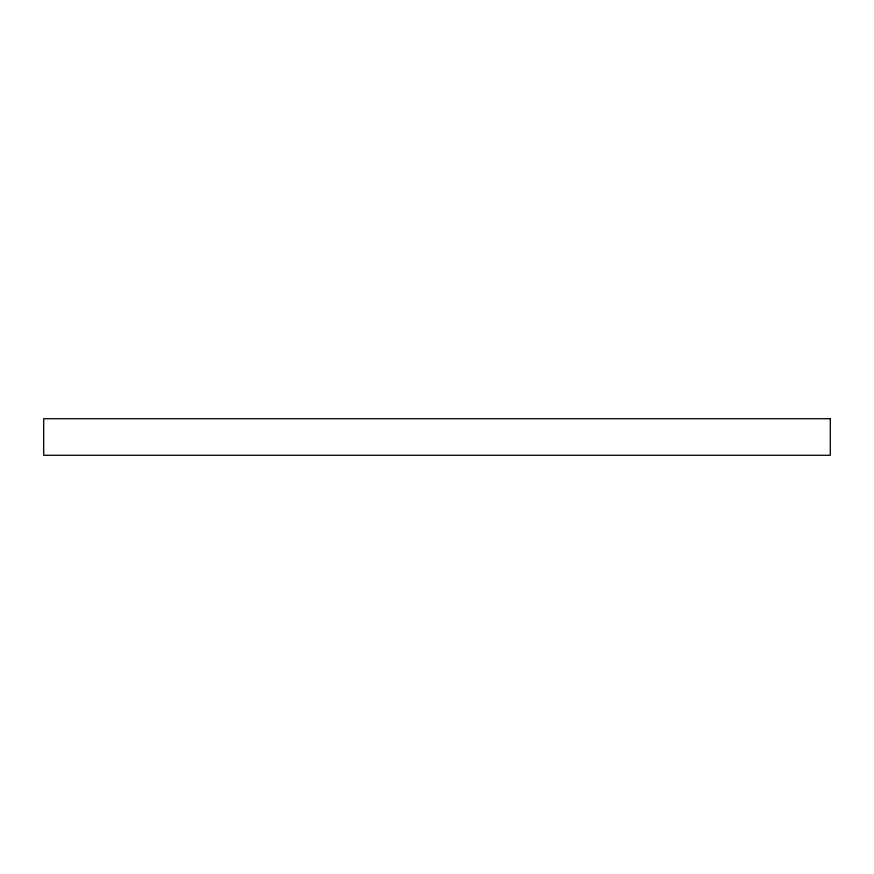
<?xml version="1.0" encoding="UTF-8"?>
<svg xmlns="http://www.w3.org/2000/svg" width="874" height="874" viewBox="0 0 874 874"><rect width="100%" height="100%" fill="white"/><g stroke="black" fill="none" stroke-linecap="round" stroke-linejoin="round"><path stroke-width="1.31" d="M830.3 418.712L43.7 418.712L43.7 455.288L830.3 455.288L830.3 418.712"/></g></svg>
